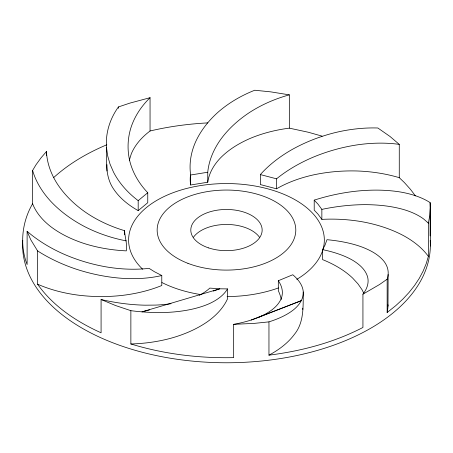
<?xml version="1.0" encoding="UTF-8"?>
<svg xmlns="http://www.w3.org/2000/svg" width="453" height="453" viewBox="0 0 453 453"><rect width="100%" height="100%" fill="white"/><g stroke="black" fill="none" stroke-linecap="round" stroke-linejoin="round"><path stroke-width="0.68" d="M150.051 97.695A107.582 80.198 -0.4 0 0 130.787 128.188C127.48 139.088 127.174 150.792 129.977 161.84A107.582 80.198 -0.4 0 0 147.757 192.723L147.757 202.712L138.188 210.634A103.72 59.881 0 0 1 113.98 189.581C103.414 174.83 107.299 155.883 106.5 138.912A106.449 79.201 3.1 0 1 118.403 106.953L129.818 103.125L150.051 97.695L150.051 130.991A104.847 60.532 0 0 0 131.262 153.958L129.309 160.254M387.989 306.103L388.13 274.501M303.261 292.021C303.555 298.646 299.62 304.484 294.829 308.703A107.61 41.246 2.7 0 1 268.957 321.868L268.957 355.163A104.881 60.555 0 0 0 294.365 334.422C304.184 322.491 303.074 306.46 303.261 292.021A107.61 41.246 2.7 0 0 292.774 274.756L278.318 280.73L278.318 290.718A104.796 60.504 0 0 1 281.285 299.501M428.374 256.398A104.971 60.606 0 0 0 403.283 235.515C391.466 229.246 378.646 225.084 365.565 222.406A104.971 60.606 0 0 0 321.856 219.377L317.904 214.031L314.212 210.13L314.212 200.141A107.542 53.443 -13.9 0 1 358.306 190.962C371.97 189.705 385.78 189.739 399.359 191.834A107.542 53.443 -13.9 0 1 430.135 202.616L430.35 207.717L429.818 215.339L428.374 223.108L428.374 256.398L426.194 263.725L423.119 271.137L419.223 278.425L414.518 285.549L409.025 292.479L402.768 299.19L395.769 305.656L387.151 312.479L387.151 279.19A107.655 43.363 -6.8 0 0 383.934 261.256C378.453 254.518 370.565 250.413 362.627 247.27A107.655 43.363 -6.8 0 0 326.987 239.694L324.943 245.305L322.587 249.631L322.587 259.62A104.847 60.532 0 0 1 352.694 278.142L357.898 283.788L362.043 289.722L363.867 293.408M32.605 170.464L35.974 164.818L41.076 157.791L46.455 151.545A107.633 75.866 11.4 0 0 57.271 183.822C64.507 194.909 74.156 204.212 84.932 211.84A107.633 75.866 11.4 0 0 124.564 230.668C124.92 237.485 127.401 243.929 126.296 250.871A104.841 60.526 0 0 1 84.184 243.516C72.372 239.648 60.962 234.343 51.002 226.834A104.841 60.526 0 0 1 32.605 203.759L32.605 170.464A107.571 73.443 13.4 0 0 50.696 201.268C60.215 211.438 71.608 219.671 83.873 226.206A107.571 73.443 13.4 0 0 126.296 240.883M32.605 203.759C21.942 221.93 19.479 244.824 27.118 264.586L27.118 231.296A107.604 64.32 15.9 0 0 62.95 253.759C76.75 259.875 91.279 264.275 106.144 266.879A107.604 64.32 15.9 0 0 149.082 268.352L154.388 271.692L161.783 275.52L161.783 285.509A104.83 60.521 0 0 1 121.336 295.503C106.715 297.066 91.931 296.919 77.344 295.033A104.83 60.521 0 0 1 37.565 284.178L37.565 250.888L30.725 239.682L27.118 231.296M138.188 210.634L138.188 200.645L147.757 192.723M53.59 177.667C69.105 163.51 87.531 152.893 106.823 144.767M387.151 279.19L379.671 284.439L362.932 294.173L362.932 327.468C333.736 342.587 301.471 351.081 268.957 355.163M251.211 320.016L301.398 300.628L258.754 317.242A107.525 42.157 5 0 0 265.367 314.105C271.851 310.469 278.199 305.696 281.183 298.657A107.525 42.157 5 0 0 278.318 280.73M213.244 291.098L219.807 288.804L227.502 288.906L227.502 298.895A104.807 60.509 0 0 1 207.644 321.562C197.253 328.821 185.52 333.889 173.42 337.519A104.807 60.509 0 0 1 130.866 343.963L130.866 310.673L115.617 305.554L101.081 299.512L101.081 332.802C76.659 321.76 53.194 306.364 37.565 284.178M149.501 309.92L141.987 311.851L219.807 288.804L209.807 288.102A107.571 51.013 12.9 0 1 199.28 295.311M150.051 130.991C169.003 126.517 188.386 123.912 207.825 122.888M190.645 184.994L190.645 175.005L207.751 172.236A107.52 75.323 -11.9 0 1 220.13 140.226C227.87 129.303 237.916 120.221 249.02 112.82A107.52 75.323 -11.9 0 1 289.337 94.858L289.337 128.148A104.79 60.498 0 0 0 249.376 138.765C238.759 143.465 228.657 149.592 220.486 157.916A104.79 60.498 0 0 0 207.751 182.225L190.645 184.994A104.875 60.549 0 0 1 190.368 176.047M268.957 321.868L254.45 323.363L233.663 324.342L233.663 357.638C198.986 358.351 164.071 354.133 130.866 343.963M289.337 94.858L270.69 91.857L254.756 90.238A107.604 77.395 -9.6 0 0 218.182 112.095C208.742 120.492 200.69 130.549 195.481 142.112A107.604 77.395 -9.6 0 0 190.645 175.005M289.337 128.148L308.295 132.242L322.1 136.138M428.079 222.848L428.43 222.916M399.269 177.672A104.836 60.526 0 0 0 356.828 170.974C342.247 170.588 327.632 171.84 313.368 174.915A104.836 60.526 0 0 0 276.534 188.81L260.345 184.569L260.345 174.581L276.534 178.822A107.565 63.579 -15.9 0 1 313.295 157.134C327.23 151.342 341.839 147.236 356.76 144.937A107.565 63.579 -15.9 0 1 399.269 144.377L399.269 177.672L404.399 182.587L410.469 189.354L415.463 195.928M428.374 223.108L423.657 218.997A107.701 50.453 -12.5 0 0 403.527 209.513C391.273 206.03 378.515 204.762 365.809 204.654A107.701 50.453 -12.5 0 0 321.856 209.388L317.904 204.043L314.212 200.141M399.269 144.377L390.05 136.506L377.836 127.995A107.52 66.88 -15.7 0 0 333.878 132.922C319.382 136.647 305.35 142.123 292.276 149.422A107.52 66.88 -15.7 0 0 260.345 174.581M106.472 147.333L107.638 155.736L109.994 164.026L113.51 172.112A106.449 79.201 3.1 0 0 138.188 200.645M106.97 164.637L106.987 171.002M430.35 207.717L430.35 246.007M430.135 202.616L430.135 235.911M321.856 209.388L321.856 219.377M276.534 178.822L276.534 188.81M207.751 172.236L207.751 182.225M124.564 230.668L124.564 234.665M118.403 106.953L118.403 108.341M46.455 151.545L46.455 155.707M142.65 269.224A97.865 56.5 0 0 1 168.912 194.365A97.865 56.5 0 0 1 300.35 203.006A97.865 56.5 0 0 1 296.794 279.354M278.453 287.932A97.865 56.5 0 0 1 227.112 296.562M201.143 294.637A97.865 56.5 0 0 1 161.948 282.542M362.932 294.173A107.576 41.931 -4.5 0 0 367.423 276.313C365.141 269.28 359.24 264.303 353.136 260.543A107.576 41.931 -4.5 0 0 322.587 249.631M388.017 304.824A104.92 60.577 0 0 1 387.151 312.479M193.51 237.174A35.679 20.6 0 0 1 226.472 224.456A35.679 20.6 0 0 1 259.439 237.174M430.203 240.464A203.884 117.712 0 0 1 226.324 362.768A203.884 117.712 0 0 1 22.758 240.294M302.74 308.204A104.881 60.555 0 0 1 302.802 309.484M171.013 303.697A107.571 51.013 12.9 0 1 155.594 305.09L145.158 305.186A107.571 51.013 12.9 0 1 101.081 299.512M161.783 275.52A107.559 60.883 15.8 0 1 121.325 278.255C106.376 277.111 91.608 274.11 77.338 269.535A107.559 60.883 15.8 0 1 37.565 250.888M258.165 317.485A107.525 42.157 5 0 1 233.663 324.342M227.502 288.906A107.542 48.154 11.2 0 1 207.938 304.257C197.061 308.759 185.39 310.9 173.714 311.964A107.542 48.154 11.2 0 1 130.866 310.673M187.961 263.352A69.32 40.023 0 0 0 295.645 232.689A69.32 40.023 0 0 0 195.815 194.178A69.32 40.023 0 0 0 187.961 263.352M208.635 247.91A35.679 20.6 0 0 0 262.151 230.073A35.679 20.6 0 0 0 208.635 212.231A35.679 20.6 0 0 0 208.635 247.91"/></g></svg>
